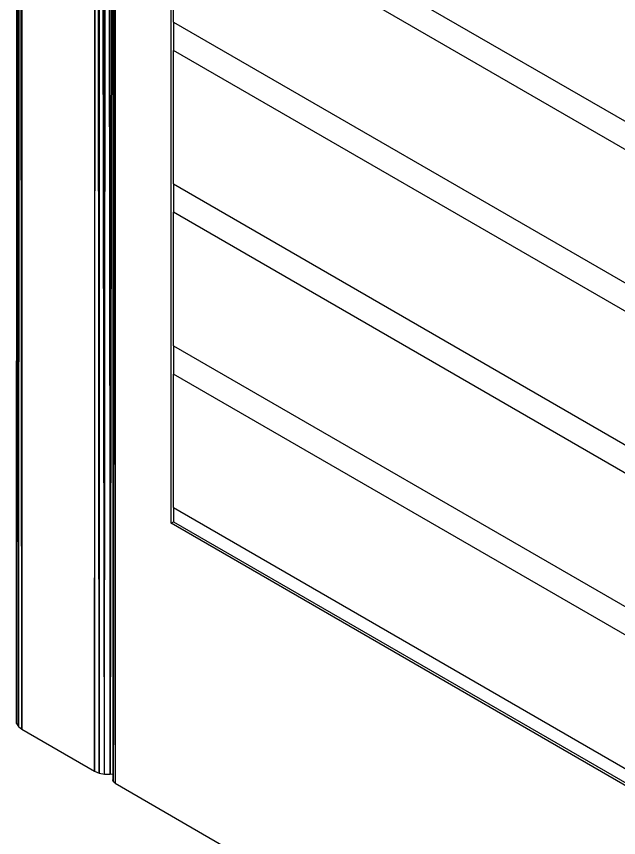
# Model space of a CAD drawing. Header units: inches. Extents: x 17 to 4615, y 5 to 3256.
# Drawn here: x 2526.3 to 2699.6, y 1673.3 to 1909.5 of the extents above; entities that cross this region are included whole.
import ezdxf

# ---------------------------------------------------------------- set-up
doc = ezdxf.new("R2010")
doc.units = ezdxf.units.IN
doc.header["$MEASUREMENT"] = 0

msp = doc.modelspace()

# ---------------------------------------------------------------- linework, layer by layer
for p, q in [((2526.32, 2440.21), (2526.39, 1706.14)), ((2526.39, 1706.14), (2526.43, 2440.14)), ((2526.75, 2439.96), (2526.39, 1706.14)), ((2526.89, 1705.24), (2526.75, 2439.96)), ((2527.24, 2439.68), (2526.89, 1705.24)), ((2527.85, 1704.48), (2527.24, 2439.68)), ((2527.85, 2439.33), (2527.85, 1704.48)), ((2548.78, 2398.83), (2548.78, 1692.4)), ((2548.78, 1692.4), (2549.48, 2397.89)), ((2550.09, 1691.85), (2549.53, 2397.8)), ((2550.38, 2396.72), (2550.09, 1691.85)), ((2551.64, 1691.56), (2550.44, 2396.64)), ((2551.64, 1691.56), (2551.4, 2395.73)), ((2551.64, 1691.56), (2552.42, 2395.01)), ((2552.49, 2394.97), (2553.27, 1691.56)), ((2553.27, 1691.56), (2553.51, 2394.38)), ((2554.24, 1700.01), (2554.45, 2370.53)), ((2570.84, 1763.76), (2570.84, 2359.8)), ((2554.24, 1700.01), (2554.24, 2260.42)), ((2554.15, 2206.42), (2554.24, 1700.01)), ((2554.1, 2179.74), (2554.07, 1691.71)), ((2554.07, 2162.46), (2553.27, 1691.56)), ((2554.07, 2162.46), (2554.07, 1691.71)), ((2554.24, 1700.01), (2554.72, 1969.13)), ((2554.72, 1969.13), (2554.72, 1688.97)), ((2571.54, 1954.41), (2796.4, 1824.59)), ((2571.54, 1907.87), (2571.54, 1946.25)), ((2796.4, 1816.42), (2571.54, 1946.25)), ((2571.54, 1907.87), (2796.4, 1778.05)), ((2571.54, 1907.87), (2571.54, 1899.71)), ((2571.54, 1861.33), (2571.54, 1899.71)), ((2796.4, 1769.88), (2571.54, 1899.71)), ((2571.54, 1861.33), (2796.4, 1731.51)), ((2571.54, 1861.33), (2571.54, 1853.17)), ((2571.54, 1814.79), (2571.54, 1853.17)), ((2796.4, 1723.34), (2571.54, 1853.17)), ((2571.54, 1814.79), (2796.4, 1684.97)), ((2571.54, 1814.79), (2571.54, 1806.63)), ((2571.54, 1768.25), (2571.54, 1806.63)), ((2796.4, 1676.8), (2571.54, 1806.63)), ((2571.54, 1768.25), (2796.4, 1638.43)), ((2571.54, 1768.25), (2571.54, 1764.17)), ((2570.84, 1763.76), (2571.54, 1764.17)), ((2571.54, 1764.17), (2796.4, 1634.35)), ((2796.4, 1633.53), (2570.84, 1763.76)), ((2526.39, 1706.14), (2526.89, 1705.24)), ((2526.89, 1705.24), (2527.85, 1704.48)), ((2527.85, 1704.48), (2548.78, 1692.4)), ((2554.24, 1691.74), (2554.24, 1700.01)), ((2548.78, 1692.4), (2550.09, 1691.85)), ((2550.09, 1691.85), (2551.64, 1691.56)), ((2551.64, 1691.56), (2553.27, 1691.56)), ((2553.27, 1691.56), (2554.07, 1691.71)), ((2554.07, 1691.71), (2554.24, 1691.74)), ((2554.07, 1691.71), (2554.07, 1689.87)), ((2554.24, 1690.47), (2554.24, 1691.74)), ((2554.07, 1689.87), (2554.24, 1690.35)), ((2554.24, 1689.38), (2554.07, 1689.87)), ((2554.24, 1690.35), (2554.24, 1690.47)), ((2554.24, 1689.38), (2554.24, 1690.35)), ((2554.72, 1688.97), (2554.24, 1689.38)), ((2554.72, 1688.97), (2812.53, 1540.12))]:
    msp.add_line(p, q)

doc.saveas('drawing.dxf')
